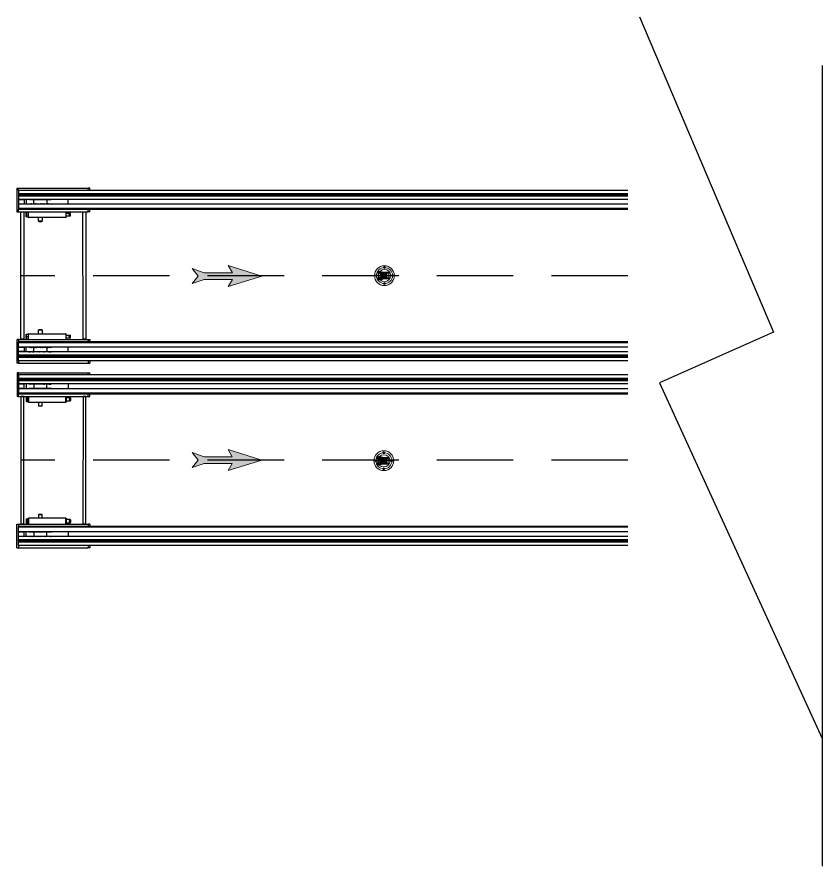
# Model space of a CAD drawing. Header units: millimetres. Extents: x -13874 to 5569, y -3136 to 4764.
# Drawn here: x -4565 to -351, y -2395 to 2049 of the extents above; entities that cross this region are included whole.
import ezdxf

# ---------------------------------------------------------------- set-up
doc = ezdxf.new("R2010")
doc.units = ezdxf.units.MM
doc.linetypes.add('DASHED', pattern=[0.75, 0.5, -0.25])
doc.layers.add('8', color=35, linetype='Continuous', lineweight=5)
doc.layers.add('工件进老化层', color=7, linetype='Continuous', lineweight=15)
doc.layers.add('STAIR', color=2, linetype='Continuous')
pattern_1 = [(225, (563460.2334, 478459.859), (1.32582521, -1.32582521), []), (315, (563460.2334, 478459.859), (1.32582521, 1.32582521), [])]

# ---------------------------------------------------------------- blocks, each defined once
blk = doc.blocks.new('rheyth')
at = {"layer": 'STAIR', "color": 3}
for p, q in [((2431298.6, 117791.1), (2431298.6, 117783.1)), ((2431310.6, 117791.1), (2431298.6, 117791.1)), ((2431310.6, 117783.1), (2431298.6, 117783.1)), ((2431298.7, 117418.1), (2431298.6, 117783.1)), ((2431422.6, 117791.2), (2431410.6, 117791.2)), ((2431422.6, 117783.2), (2431410.6, 117783.2)), ((2431422.6, 117791.2), (2431422.6, 117783.2)), ((2431422.7, 117418.2), (2431422.6, 117783.2)), ((2431422.6, 117769.7), (2431423.6, 117770.7)), ((2431423.6, 117755.7), (2431422.6, 117756.7)), ((2431423.6, 117770.7), (2432089.8, 117770.8)), ((2431423.6, 117755.7), (2431423.6, 117770.7)), ((2432089.8, 117755.8), (2431423.6, 117755.7)), ((2432089.8, 117770.8), (2432090.8, 117769.8)), ((2432089.8, 117770.8), (2432089.8, 117755.8)), ((2432090.8, 117756.8), (2432089.8, 117755.8)), ((2432090.8, 117783.3), (2432090.8, 117791.3)), ((2432090.8, 117791.3), (2432102.8, 117791.3)), ((2432090.8, 117783.3), (2432102.8, 117783.3)), ((2432090.8, 117418.3), (2432090.8, 117783.3)), ((2432202.8, 117791.3), (2432214.8, 117791.3)), ((2432202.8, 117783.3), (2432214.8, 117783.3)), ((2432214.8, 117783.3), (2432214.8, 117791.3)), ((2432214.8, 117418.3), (2432214.8, 117783.3)), ((2431359.2, 117678.1), (2431357.7, 117678.1)), ((2431381.2, 117678.2), (2431359.2, 117678.1)), ((2431382.7, 117678.2), (2431381.2, 117678.2)), ((2431452.7, 117668.2), (2431422.7, 117668.2)), ((2431422.7, 117666.2), (2431452.7, 117666.2)), ((2431429.7, 117689.2), (2431430.7, 117690.2)), ((2431429.7, 117668.2), (2431429.7, 117689.2)), ((2431429.7, 117689.2), (2431445.7, 117689.2)), ((2431444.7, 117690.2), (2431430.7, 117690.2)), ((2431444.7, 117690.2), (2431445.7, 117689.2)), ((2431445.7, 117689.2), (2431445.7, 117668.2)), ((2431452.7, 117666.2), (2431452.7, 117668.2)), ((2431452.7, 117666.2), (2431452.7, 117470.2)), ((2432090.8, 117668.3), (2432060.8, 117668.3)), ((2432060.8, 117668.3), (2432060.8, 117666.3)), ((2432060.8, 117666.3), (2432090.8, 117666.3)), ((2432060.8, 117470.3), (2432060.8, 117666.3)), ((2432067.8, 117689.3), (2432068.8, 117690.3)), ((2432067.8, 117668.3), (2432067.8, 117689.3)), ((2432067.8, 117689.3), (2432083.8, 117689.3)), ((2432082.8, 117690.3), (2432068.8, 117690.3)), ((2432082.8, 117690.3), (2432083.8, 117689.3)), ((2432083.8, 117689.3), (2432083.8, 117668.3)), ((2432132.3, 117678.3), (2432130.8, 117678.3)), ((2432154.3, 117678.3), (2432132.3, 117678.3)), ((2432155.8, 117678.3), (2432154.3, 117678.3)), ((2431358.7, 117583.5), (2431357.9, 117589.1)), ((2431357.9, 117584.5), (2431358.7, 117578.1)), ((2431358.7, 117578.1), (2431358.7, 117583.5)), ((2431358.7, 117573.3), (2431358.7, 117578.1)), ((2431358.7, 117570.4), (2431358.7, 117573.3)), ((2431358.7, 117566.3), (2431358.7, 117570.4)), ((2431381.2, 117583.5), (2431382.2, 117591)), ((2431382.2, 117586.7), (2431381.2, 117578.1)), ((2431381.2, 117578.1), (2431381.2, 117583.5)), ((2431381.2, 117573.3), (2431381.2, 117578.1)), ((2431381.2, 117573.3), (2431381.2, 117570.4)), ((2431381.2, 117566.3), (2431381.2, 117570.4)), ((2431382.2, 117591), (2431382.2, 117586.7)), ((2431382.2, 117591), (2431382.7, 117591)), ((2431382.2, 117586.7), (2431382.7, 117586.7)), ((2432131.3, 117591.2), (2432130.8, 117591.2)), ((2432131.3, 117590.5), (2432130.8, 117590.5)), ((2432131.3, 117585.5), (2432130.8, 117585.5)), ((2432132.3, 117583.7), (2432131.3, 117591.2)), ((2432131.3, 117590.5), (2432132.3, 117583.2)), ((2432131.3, 117585.5), (2432131.3, 117590.5)), ((2432132.3, 117576.9), (2432131.3, 117585.5)), ((2432132.3, 117583.7), (2432132.3, 117583.2)), ((2432132.3, 117583.2), (2432132.3, 117576.9)), ((2432132.3, 117576.9), (2432132.3, 117572.1)), ((2432132.3, 117569.2), (2432132.3, 117572.1)), ((2432154.8, 117583.7), (2432155.5, 117589.3)), ((2432155.5, 117588.6), (2432154.8, 117583.2)), ((2432154.8, 117583.7), (2432154.8, 117583.2)), ((2432154.8, 117577), (2432155.5, 117583.3)), ((2432154.8, 117583.2), (2432154.8, 117577)), ((2432154.8, 117577), (2432154.8, 117572.1)), ((2432154.8, 117572.1), (2432154.8, 117569.2)), ((2431357.7, 117568.7), (2431357.8, 117568.7)), ((2431358.7, 117566.3), (2431357.9, 117568.5)), ((2431357.9, 117556.2), (2431358.7, 117551.8)), ((2431358.7, 117533.2), (2431357.9, 117531)), ((2431358.7, 117566.3), (2431381.2, 117566.3)), ((2431358.7, 117551.8), (2431358.7, 117566.3)), ((2431358.7, 117548.5), (2431358.7, 117551.8)), ((2431358.7, 117545.5), (2431358.7, 117548.5)), ((2431358.7, 117537.3), (2431358.7, 117545.5)), ((2431358.7, 117534.8), (2431358.7, 117537.3)), ((2431358.7, 117533.2), (2431358.7, 117534.8)), ((2431358.7, 117516.4), (2431358.7, 117533.2)), ((2431381.2, 117566.3), (2431382.2, 117569.3)), ((2431381.2, 117551.8), (2431381.2, 117566.3)), ((2431382.2, 117557.7), (2431381.2, 117551.8)), ((2431381.2, 117548.5), (2431381.2, 117551.8)), ((2431381.2, 117548.5), (2431381.2, 117545.5)), ((2431381.2, 117537.3), (2431381.2, 117545.5)), ((2431381.2, 117537.3), (2431381.2, 117534.8)), ((2431381.2, 117533.2), (2431381.2, 117534.8)), ((2431381.2, 117533.2), (2431382.2, 117530.3)), ((2431381.2, 117516.4), (2431381.2, 117533.2)), ((2431382.2, 117569.3), (2431382.2, 117557.7)), ((2431382.2, 117569.3), (2431382.7, 117569.3)), ((2431382.2, 117557.7), (2431382.7, 117557.7)), ((2431382.2, 117530.3), (2431382.7, 117530.3)), ((2431382.2, 117530.3), (2431382.2, 117516.8)), ((2431452.7, 117541.3), (2431472.2, 117541.4)), ((2431472.2, 117541.4), (2431473.2, 117540.4)), ((2431472.2, 117541.4), (2431472.2, 117523.4)), ((2431473.2, 117524.4), (2431473.2, 117540.4)), ((2432040.3, 117540.5), (2432041.3, 117541.5)), ((2432040.3, 117540.5), (2432040.3, 117532.5)), ((2432040.3, 117532.5), (2432040.3, 117524.5)), ((2432041.3, 117541.5), (2432060.8, 117541.5)), ((2432041.3, 117532.5), (2432041.3, 117541.5)), ((2432041.3, 117523.5), (2432041.3, 117532.5)), ((2432131.3, 117566.9), (2432130.8, 117566.9)), ((2432131.3, 117554.9), (2432130.8, 117554.9)), ((2432131.3, 117527.3), (2432130.8, 117527.3)), ((2432131.3, 117554.9), (2432131.3, 117566.9)), ((2432131.3, 117566.9), (2432132.3, 117564.3)), ((2432132.3, 117549.4), (2432131.3, 117554.9)), ((2432131.3, 117527.3), (2432132.3, 117530.6)), ((2432131.3, 117513.9), (2432131.3, 117527.3)), ((2432132.3, 117569.2), (2432132.3, 117564.4)), ((2432132.3, 117566.5), (2432154.8, 117566.5)), ((2432132.3, 117564.3), (2432132.3, 117549.4)), ((2432132.3, 117549.4), (2432132.3, 117546.3)), ((2432132.3, 117543.3), (2432132.3, 117546.3)), ((2432132.3, 117543.3), (2432132.3, 117535.1)), ((2432132.3, 117532.5), (2432132.3, 117535.1)), ((2432132.3, 117532.5), (2432132.3, 117530.6)), ((2432132.3, 117530.6), (2432132.3, 117514)), ((2432154.8, 117569.2), (2432154.8, 117564.4)), ((2432155.5, 117566.2), (2432154.8, 117564.3)), ((2432154.8, 117564.3), (2432154.8, 117549.4)), ((2432154.8, 117549.4), (2432155.5, 117553.5)), ((2432154.8, 117549.4), (2432154.8, 117546.3)), ((2432154.8, 117546.3), (2432154.8, 117543.3)), ((2432154.8, 117543.3), (2432154.8, 117535.1)), ((2432154.8, 117535.1), (2432154.8, 117532.5)), ((2432154.8, 117532.5), (2432154.8, 117530.6)), ((2432155.6, 117528.1), (2432154.8, 117530.6)), ((2432154.8, 117530.6), (2432154.8, 117514)), ((2432155.5, 117566.2), (2432155.6, 117566.4)), ((2432155.6, 117566.4), (2432155.8, 117566.4)), ((2431357.7, 117483.9), (2431357.7, 117483.9)), ((2431357.9, 117516.7), (2431358.7, 117516.4)), ((2431358.7, 117499.7), (2431357.9, 117494.1)), ((2431357.9, 117484.6), (2431358.7, 117488.4)), ((2431358.7, 117481.5), (2431357.9, 117475.1)), ((2431358.7, 117516.2), (2431358.7, 117516.4)), ((2431358.7, 117514.4), (2431358.7, 117516.2)), ((2431358.7, 117507.1), (2431358.7, 117514.4)), ((2431358.7, 117503.9), (2431358.7, 117507.1)), ((2431358.7, 117499.7), (2431358.7, 117503.9)), ((2431358.7, 117488.4), (2431358.7, 117499.7)), ((2431381.2, 117498.3), (2431358.7, 117498.3)), ((2431358.7, 117486.3), (2431358.7, 117488.4)), ((2431358.7, 117481.5), (2431358.7, 117486.3)), ((2431358.7, 117480.5), (2431358.7, 117481.5)), ((2431382.2, 117516.8), (2431381.2, 117516.4)), ((2431381.2, 117516.2), (2431381.2, 117516.4)), ((2431381.2, 117516.2), (2431381.2, 117514.4)), ((2431381.2, 117507.1), (2431381.2, 117514.4)), ((2431381.2, 117507.1), (2431381.2, 117503.9)), ((2431381.2, 117499.7), (2431381.2, 117503.9)), ((2431381.2, 117499.7), (2431382.2, 117492.2)), ((2431381.2, 117488.5), (2431381.2, 117499.7)), ((2431382.2, 117483.2), (2431381.2, 117488.5)), ((2431381.2, 117488.5), (2431381.2, 117486.3)), ((2431381.2, 117481.5), (2431381.2, 117486.3)), ((2431381.2, 117481.5), (2431382.2, 117472.9)), ((2431381.2, 117480.5), (2431381.2, 117481.5)), ((2431382.2, 117516.8), (2431382.7, 117516.8)), ((2431382.2, 117492.2), (2431382.7, 117492.2)), ((2431382.2, 117492.2), (2431382.2, 117483.2)), ((2431382.2, 117483.2), (2431382.7, 117483.2)), ((2431472.2, 117523.4), (2431452.7, 117523.3)), ((2431473.2, 117524.4), (2431472.2, 117523.4)), ((2432041.3, 117523.5), (2432040.3, 117524.5)), ((2432060.8, 117523.5), (2432041.3, 117523.5)), ((2432131.3, 117513.9), (2432130.8, 117513.9)), ((2432131.3, 117490.1), (2432130.8, 117490.1)), ((2432131.3, 117481.6), (2432130.8, 117481.6)), ((2432132.3, 117514), (2432131.3, 117513.9)), ((2432131.3, 117490.1), (2432132.3, 117497.8)), ((2432131.3, 117481.6), (2432131.3, 117490.1)), ((2432132.3, 117487.2), (2432131.3, 117481.6)), ((2432131.3, 117472.7), (2432132.3, 117481.2)), ((2432132.3, 117512.4), (2432132.3, 117514)), ((2432132.3, 117512.4), (2432132.3, 117505.3)), ((2432132.3, 117502.1), (2432132.3, 117505.3)), ((2432132.3, 117502.1), (2432132.3, 117497.8)), ((2432154.8, 117498.5), (2432132.3, 117498.5)), ((2432132.3, 117497.8), (2432132.3, 117487.2)), ((2432132.3, 117486), (2432132.3, 117487.2)), ((2432132.3, 117486), (2432132.3, 117481.2)), ((2432132.3, 117481.2), (2432132.3, 117480.7)), ((2432154.8, 117514), (2432155.6, 117513.9)), ((2432154.8, 117514), (2432154.8, 117512.4)), ((2432154.8, 117512.4), (2432154.8, 117505.3)), ((2432154.8, 117505.3), (2432154.8, 117502.1)), ((2432154.8, 117502.1), (2432154.8, 117497.8)), ((2432155.6, 117492.1), (2432154.8, 117497.8)), ((2432154.8, 117497.8), (2432154.8, 117487.2)), ((2432154.8, 117487.3), (2432154.8, 117486)), ((2432154.8, 117487.2), (2432155.6, 117483.1)), ((2432154.8, 117486), (2432154.8, 117481.2)), ((2432155.6, 117474.9), (2432154.8, 117481.2)), ((2432154.8, 117481.2), (2432154.8, 117480.7)), ((2432155.6, 117513.9), (2432155.8, 117513.9)), ((2432155.8, 117482.3), (2432155.8, 117482.3)), ((2431358.7, 117480.5), (2431357.7, 117472.5)), ((2431357.7, 117458.1), (2431382.7, 117458.2)), ((2431357.7, 117448.1), (2431359.2, 117448.1)), ((2431359.2, 117448.1), (2431381.2, 117448.2)), ((2431359.2, 117418.1), (2431359.2, 117448.1)), ((2431382.2, 117472.3), (2431381.2, 117480.5)), ((2431381.2, 117418.2), (2431381.2, 117448.2)), ((2431381.2, 117448.2), (2431382.7, 117448.2)), ((2431382.2, 117472.9), (2431382.7, 117472.9)), ((2431382.2, 117472.9), (2431382.2, 117472.3)), ((2431382.7, 117472.3), (2431382.2, 117472.3)), ((2431452.7, 117470.2), (2431422.7, 117470.2)), ((2431422.7, 117468.2), (2431452.7, 117468.2)), ((2431422.7, 117444.7), (2431423.7, 117445.7)), ((2431423.7, 117445.7), (2432089.8, 117445.8)), ((2431423.7, 117431.4), (2431423.7, 117445.7)), ((2431425.6, 117460.2), (2431425.6, 117468.2)), ((2431425.7, 117460.2), (2431425.7, 117468.2)), ((2431427.3, 117458.2), (2431425.7, 117459.1)), ((2431448.1, 117458.2), (2431427.3, 117458.2)), ((2431437.8, 117460.2), (2431437.8, 117468.2)), ((2431449.7, 117459.1), (2431448.1, 117458.2)), ((2431449.7, 117460.2), (2431449.7, 117468.2)), ((2431452.7, 117468.2), (2431452.7, 117470.2)), ((2432090.8, 117470.3), (2432060.8, 117470.3)), ((2432060.8, 117470.3), (2432060.8, 117468.3)), ((2432060.8, 117468.3), (2432090.8, 117468.3)), ((2432063.8, 117460.3), (2432063.8, 117468.3)), ((2432063.8, 117460.3), (2432063.8, 117468.3)), ((2432065.4, 117458.3), (2432063.8, 117459.2)), ((2432086.2, 117458.3), (2432065.4, 117458.3)), ((2432075.9, 117460.3), (2432075.9, 117468.3)), ((2432087.8, 117459.2), (2432086.2, 117458.3)), ((2432087.8, 117460.3), (2432087.8, 117468.3)), ((2432089.8, 117445.8), (2432090.8, 117444.8)), ((2432089.8, 117445.8), (2432089.8, 117431.5)), ((2432131.3, 117472.7), (2432130.8, 117472.7)), ((2432131.3, 117472.5), (2432130.8, 117472.5)), ((2432155.8, 117458.3), (2432130.8, 117458.3)), ((2432130.8, 117448.3), (2432132.3, 117448.3)), ((2432132.3, 117480.7), (2432131.3, 117472.5)), ((2432131.3, 117472.5), (2432131.3, 117472.7)), ((2432132.3, 117448.3), (2432132.3, 117418.3)), ((2432132.3, 117448.3), (2432154.3, 117448.3)), ((2432154.3, 117448.3), (2432154.3, 117418.3)), ((2432154.3, 117448.3), (2432155.8, 117448.3)), ((2432155.8, 117472.7), (2432154.8, 117480.7)), ((2431310.7, 117418.1), (2431298.7, 117418.1)), ((2431298.7, 117410.1), (2431298.7, 117418.1)), ((2431298.7, 117410.1), (2431422.7, 117410.2)), ((2431310.7, 117418.1), (2431312.7, 117418.1)), ((2431312.7, 117418.1), (2431326.7, 117418.1)), ((2431326.7, 117418.1), (2431328.7, 117418.1)), ((2431328.7, 117418.1), (2431334.7, 117418.1)), ((2431334.7, 117418.1), (2431340.7, 117418.1)), ((2431340.7, 117418.1), (2431357.7, 117418.1)), ((2431357.7, 117418.1), (2431382.7, 117418.2)), ((2431382.7, 117418.2), (2431405.7, 117418.2)), ((2431405.7, 117418.2), (2431410.7, 117418.2)), ((2431422.7, 117418.2), (2431410.7, 117418.2)), ((2431423.7, 117430.7), (2431422.7, 117431.7)), ((2431422.7, 117410.2), (2431422.7, 117418.2)), ((2431423.7, 117430.7), (2431423.7, 117431.4)), ((2432089.8, 117430.8), (2431423.7, 117430.7)), ((2432090.8, 117431.8), (2432089.8, 117430.8)), ((2432089.8, 117431.5), (2432089.8, 117430.8)), ((2432090.8, 117418.3), (2432102.8, 117418.3)), ((2432090.8, 117418.3), (2432090.8, 117410.3)), ((2432214.8, 117410.3), (2432090.8, 117410.3)), ((2432107.8, 117418.3), (2432102.8, 117418.3)), ((2432130.8, 117418.3), (2432107.8, 117418.3)), ((2432155.8, 117418.3), (2432130.8, 117418.3)), ((2432172.8, 117418.3), (2432155.8, 117418.3)), ((2432178.8, 117418.3), (2432172.8, 117418.3)), ((2432184.8, 117418.3), (2432178.8, 117418.3)), ((2432186.8, 117418.3), (2432184.8, 117418.3)), ((2432200.8, 117418.3), (2432186.8, 117418.3)), ((2432202.8, 117418.3), (2432200.8, 117418.3)), ((2432202.8, 117418.3), (2432214.8, 117418.3)), ((2432214.8, 117418.3), (2432214.8, 117410.3))]:
    blk.add_line(p, q, dxfattribs=at)
for centre in [(2431437.6, 117685.1), (2432075.7, 117685.3)]:
    blk.add_arc(centre, 1.99, 269.5949, 90.4461, dxfattribs=at)
for points, knots in [([(2431437.7, 117683.2), (2431437.7, 117683.2), (2431437.7, 117683.2), (2431437.9, 117683.2), (2431438.4, 117683.2), (2431438.9, 117683.6), (2431439.4, 117684.1), (2431439.7, 117684.7), (2431439.7, 117685.4), (2431439.5, 117686), (2431439.2, 117686.6), (2431438.6, 117687), (2431438, 117687.2), (2431437.3, 117687.2), (2431436.7, 117686.9), (2431436.2, 117686.5), (2431435.8, 117685.9), (2431435.7, 117685.2), (2431435.7, 117684.6), (2431436, 117684), (2431436.5, 117683.5), (2431437.1, 117683.2), (2431437.5, 117683.2), (2431437.7, 117683.2)], [0, 0, 0, 0, 0.013142, 0.026283, 0.052567, 0.105096, 0.158599, 0.212881, 0.266066, 0.317973, 0.370417, 0.424352, 0.478456, 0.531173, 0.583121, 0.636001, 0.69017, 0.743996, 0.796279, 0.848266, 0.901616, 0.955905, 1, 1, 1, 1]), ([(2432075.8, 117683.3), (2432075.8, 117683.3), (2432075.8, 117683.3), (2432076, 117683.3), (2432076.5, 117683.4), (2432077.1, 117683.7), (2432077.5, 117684.2), (2432077.8, 117684.8), (2432077.8, 117685.5), (2432077.7, 117686.2), (2432077.3, 117686.7), (2432076.7, 117687.1), (2432076.1, 117687.3), (2432075.4, 117687.3), (2432074.8, 117687.1), (2432074.3, 117686.6), (2432073.9, 117686.1), (2432073.8, 117685.4), (2432073.9, 117684.7), (2432074.2, 117684.1), (2432074.6, 117683.6), (2432075.2, 117683.4), (2432075.6, 117683.3), (2432075.8, 117683.3)], [0, 0, 0, 0, 0.013142, 0.026283, 0.052567, 0.105096, 0.158599, 0.212881, 0.266066, 0.317973, 0.370417, 0.424352, 0.478456, 0.531173, 0.583121, 0.636001, 0.69017, 0.743996, 0.796279, 0.848266, 0.901616, 0.955905, 1, 1, 1, 1]), ([(2431357.7, 117590.6), (2431357.7, 117590.6), (2431357.7, 117590.6), (2431357.7, 117590.4), (2431357.8, 117589.9), (2431357.9, 117589.3), (2431357.9, 117589.1)], [0, 0, 0, 0, 0.083224, 0.400449, 0.71864, 1, 1, 1, 1]), ([(2431357.9, 117584.5), (2431357.9, 117584.8), (2431357.8, 117585.5), (2431357.7, 117586.4), (2431357.7, 117586.9), (2431357.7, 117587.1)], [0, 0, 0, 0, 0.353236, 0.706634, 1, 1, 1, 1]), ([(2432155.8, 117590.7), (2432155.8, 117590.8), (2432155.8, 117590.8), (2432155.7, 117590.5), (2432155.7, 117590), (2432155.6, 117589.5), (2432155.5, 117589.3)], [0, 0, 0, 0, 0.083224, 0.400449, 0.71864, 1, 1, 1, 1]), ([(2432155.5, 117588.6), (2432155.6, 117588.8), (2432155.7, 117589.4), (2432155.7, 117589.9), (2432155.8, 117589.9), (2432155.8, 117589.9)], [0, 0, 0, 0, 0.338707, 0.677549, 1, 1, 1, 1]), ([(2432155.8, 117585.9), (2432155.8, 117585.6), (2432155.7, 117585.1), (2432155.7, 117584.2), (2432155.6, 117583.6), (2432155.5, 117583.3)], [0, 0, 0, 0, 0.332678, 0.686842, 1, 1, 1, 1]), ([(2431357.9, 117556.2), (2431357.9, 117556.4), (2431357.8, 117557), (2431357.7, 117557.9), (2431357.7, 117558.5), (2431357.7, 117558.8)], [0, 0, 0, 0, 0.3532563, 0.7066522, 1, 1, 1, 1]), ([(2431357.7, 117529), (2431357.7, 117529.3), (2431357.7, 117529.9), (2431357.8, 117530.6), (2431357.9, 117530.9), (2431357.9, 117531)], [0, 0, 0, 0, 0.332657, 0.686819, 1, 1, 1, 1]), ([(2431357.8, 117568.7), (2431357.8, 117568.7), (2431357.8, 117568.7), (2431357.9, 117568.6), (2431357.9, 117568.5)], [0, 0, 0, 0, 0.168543, 1, 1, 1, 1]), ([(2432155.8, 117556), (2432155.8, 117555.7), (2432155.7, 117555.1), (2432155.7, 117554.2), (2432155.6, 117553.7), (2432155.5, 117553.5)], [0, 0, 0, 0, 0.332675, 0.686839, 1, 1, 1, 1]), ([(2432155.6, 117528.1), (2432155.6, 117528), (2432155.7, 117527.6), (2432155.8, 117526.9), (2432155.8, 117526.3), (2432155.8, 117526)], [0, 0, 0, 0, 0.353253, 0.706649, 1, 1, 1, 1]), ([(2431357.9, 117516.7), (2431357.9, 117516.8), (2431357.8, 117516.9), (2431357.7, 117517.4), (2431357.7, 117517.9), (2431357.7, 117518.1)], [0, 0, 0, 0, 0.353238, 0.706636, 1, 1, 1, 1]), ([(2431357.7, 117491.4), (2431357.7, 117491.7), (2431357.7, 117492.3), (2431357.8, 117493.3), (2431357.9, 117493.9), (2431357.9, 117494.1)], [0, 0, 0, 0, 0.33268, 0.686845, 1, 1, 1, 1]), ([(2431357.9, 117484.6), (2431357.9, 117484.4), (2431357.8, 117484), (2431357.8, 117484), (2431357.7, 117484)], [0, 0, 0, 0, 0.519451, 1, 1, 1, 1]), ([(2432155.8, 117515.2), (2432155.8, 117514.9), (2432155.7, 117514.5), (2432155.7, 117514), (2432155.6, 117514), (2432155.6, 117513.9)], [0, 0, 0, 0, 0.332674, 0.686838, 1, 1, 1, 1]), ([(2432155.6, 117492.1), (2432155.6, 117491.7), (2432155.7, 117491.1), (2432155.8, 117490.1), (2432155.8, 117489.6), (2432155.8, 117489.3)], [0, 0, 0, 0, 0.353252, 0.706648, 1, 1, 1, 1]), ([(2432155.8, 117482.4), (2432155.8, 117482.4), (2432155.7, 117482.3), (2432155.7, 117482.5), (2432155.6, 117482.9), (2432155.6, 117483.1)], [0, 0, 0, 0, 0.104562, 0.579794, 1, 1, 1, 1]), ([(2431357.7, 117472.9), (2431357.7, 117473.1), (2431357.7, 117473.4), (2431357.8, 117474.2), (2431357.9, 117474.8), (2431357.9, 117475.1)], [0, 0, 0, 0, 0.332667, 0.68683, 1, 1, 1, 1]), ([(2431425.7, 117460.2), (2431425.7, 117459.8), (2431425.7, 117459.1), (2431425.7, 117459.1), (2431425.7, 117459.5), (2431425.7, 117460), (2431425.6, 117460.2)], [0, 0, 0, 0, 0.359777, 0.608495, 0.863914, 1, 1, 1, 1]), ([(2431437.8, 117460.2), (2431436.7, 117459.8), (2431434.6, 117459.2), (2431431.5, 117459), (2431428.5, 117459.3), (2431426.7, 117459.9), (2431425.7, 117460.2)], [0, 0, 0, 0, 0.264607, 0.534953, 0.765346, 1, 1, 1, 1]), ([(2431449.7, 117460.2), (2431448.7, 117459.9), (2431446.6, 117459.2), (2431443.5, 117459), (2431440.5, 117459.3), (2431438.7, 117459.9), (2431437.8, 117460.2)], [0, 0, 0, 0, 0.264607, 0.534953, 0.765346, 1, 1, 1, 1]), ([(2431449.7, 117459.2), (2431449.7, 117459.2), (2431449.7, 117459.1), (2431449.7, 117459.7), (2431449.7, 117460.2)], [0, 0, 0, 0, 0.2733896, 1, 1, 1, 1]), ([(2432075.9, 117460.3), (2432074.8, 117460), (2432072.7, 117459.4), (2432069.6, 117459.1), (2432066.6, 117459.5), (2432064.8, 117460), (2432063.8, 117460.3)], [0, 0, 0, 0, 0.264607, 0.534953, 0.765346, 1, 1, 1, 1]), ([(2432063.8, 117460.3), (2432063.8, 117460.1), (2432063.8, 117459.7), (2432063.8, 117459.2), (2432063.8, 117459.2), (2432063.8, 117459.9), (2432063.8, 117460.3)], [0, 0, 0, 0, 0.136087, 0.385101, 0.640222, 1, 1, 1, 1]), ([(2432087.8, 117460.3), (2432086.8, 117460), (2432084.7, 117459.4), (2432081.6, 117459.1), (2432078.6, 117459.5), (2432076.8, 117460), (2432075.9, 117460.3)], [0, 0, 0, 0, 0.264607, 0.534953, 0.765346, 1, 1, 1, 1]), ([(2432087.8, 117459.3), (2432087.8, 117459.3), (2432087.8, 117459.2), (2432087.8, 117459.7), (2432087.8, 117460.1), (2432087.8, 117460.3)], [0, 0, 0, 0, 0.209711, 0.725297, 1, 1, 1, 1]), ([(2432155.6, 117474.9), (2432155.6, 117474.6), (2432155.7, 117474), (2432155.8, 117473.2), (2432155.8, 117472.9), (2432155.8, 117472.8)], [0, 0, 0, 0, 0.3532474, 0.7066442, 1, 1, 1, 1])]:
    blk.add_open_spline(points, degree=3, knots=knots, dxfattribs=at)
blk = doc.blocks.new('小阻挡-1')
at = {"lineweight": 15}
h = blk.add_hatch(dxfattribs=at)
h.set_pattern_fill('ANSI31', color=1, scale=15, angle=180, style=0)
h.set_pattern_definition([(225, (563460.2334, 478459.859), (1.32582521, -1.32582521), [])])
h.paths.add_polyline_path([(540900.2, 476986.9), (540922.2, 476986.9), (540922.2, 476991.9), (540900.2, 476991.9)])
h.paths.add_polyline_path([(540922.2, 476986.9), (540928.8, 476986.9), (540928.8, 476991.9), (540922.2, 476991.9)])
h.paths.add_polyline_path([(540934.2, 476985.7), (540936.8, 476985.7), (540936.8, 476991.9), (540934.2, 476991.9)])
h.paths.add_polyline_path([(540909.2, 476992.9), (540911.2, 476992.9), (540911.2, 477003.9), (540909.2, 477003.9)])
h.paths.add_polyline_path([(540909.2, 477003.9), (540911.2, 477003.9), (540911.2, 477014.9), (540909.2, 477014.9)])
h.paths.add_polyline_path([(540900.2, 477015.9), (540922.2, 477015.9), (540922.2, 477020.9), (540900.2, 477020.9)])
h.paths.add_polyline_path([(540922.2, 477015.9), (540928.8, 477015.9), (540928.8, 477020.9), (540922.2, 477020.9)])
h.paths.add_polyline_path([(540936.8, 477003.9), (540940.2, 477003.9), (540940.2, 477008.9), (540936.8, 477008.9)])
h.paths.add_polyline_path([(540936.8, 476998.9), (540940.2, 476998.9), (540940.2, 477003.9), (540936.8, 477003.9)])
h.paths.add_polyline_path([(540911.2, 476998.9), (540922.2, 476998.9), (540922.2, 476999.9, -0.414214), (540918.2, 477003.9), (540911.2, 477003.9)])
h.paths.add_polyline_path([(540922.2, 476999.9), (540922.2, 476998.9), (540928.8, 476998.9), (540928.8, 477003.9), (540926.2, 477003.9, -0.414214)])
h.paths.add_polyline_path([(540926.2, 477003.9), (540928.8, 477003.9), (540928.8, 477008.9), (540922.2, 477008.9), (540922.2, 477007.9, -0.414214)])
h.paths.add_polyline_path([(540911.2, 477003.9), (540918.2, 477003.9, -0.414214), (540922.2, 477007.9), (540922.2, 477008.9), (540911.2, 477008.9)])
h = blk.add_hatch(dxfattribs=at)
h.set_pattern_fill('ANSI37', color=5, scale=15, angle=180, style=0)
h.set_pattern_definition(pattern_1)
h.paths.add_polyline_path([(540911.2, 476992.9), (540922.2, 476992.9), (540922.2, 476998.9), (540911.2, 476998.9)])
h.paths.add_polyline_path([(540922.2, 476992.9), (540928.8, 476992.9), (540928.8, 476998.9), (540922.2, 476998.9)])
h.paths.add_polyline_path([(540936.8, 476992.9), (540940.2, 476992.9), (540940.2, 476998.9), (540936.8, 476998.9)])
h.paths.add_polyline_path([(540936.8, 477008.9), (540940.2, 477008.9), (540940.2, 477014.9), (540936.8, 477014.9)])
h.paths.add_polyline_path([(540922.2, 477008.9), (540928.8, 477008.9), (540928.8, 477014.9), (540922.2, 477014.9)])
h.paths.add_polyline_path([(540911.2, 477008.9), (540922.2, 477008.9), (540922.2, 477014.9), (540911.2, 477014.9)])
h = blk.add_hatch(color=1, dxfattribs=at)
h.paths.add_polyline_path([(540922.2, 476999.9, 0.414214), (540926.2, 477003.9), (540922.2, 477003.9)])
h.paths.add_polyline_path([(540922.2, 476999.9), (540922.2, 477003.9), (540918.2, 477003.9, 0.414214)])
h.paths.add_polyline_path([(540918.2, 477003.9), (540922.2, 477003.9), (540922.2, 477007.9, 0.414214)])
h.paths.add_polyline_path([(540922.2, 477003.9), (540926.2, 477003.9, 0.414214), (540922.2, 477007.9)])
at = {"lineweight": 5}
h = blk.add_hatch(dxfattribs=at)
h.set_pattern_fill('ANSI37', color=256, scale=15, angle=180, style=0)
h.set_pattern_definition(pattern_1)
h.paths.add_polyline_path([(540951.2, 476983.9), (540959.1, 476983.9, 0.014086), (540960.2, 476986), (540960.2, 476991.9), (540951.8, 476991.9, -0.013019), (540951.2, 476990.3)])
h.paths.add_polyline_path([(540936.8, 476985.7), (540934.2, 476985.7), (540934.2, 476983.9), (540943.2, 476983.9), (540943.2, 476991.9), (540940.2, 476991.9), (540940.2, 476991.9), (540936.8, 476991.9)])
h.paths.add_polyline_path([(540936.8, 477015.9), (540940.2, 477015.9), (540940.2, 477015.9), (540943.2, 477015.9), (540943.2, 477023.9), (540934.2, 477023.9), (540934.2, 477022), (540936.8, 477022)])
h.paths.add_polyline_path([(540951.2, 477017.4, -0.013019), (540951.8, 477015.9), (540960.2, 477015.9), (540960.2, 477021.7, 0.014086), (540959.1, 477023.9), (540951.2, 477023.9)])
h.paths.add_polyline_path([(540960.2, 477021.7), (540960.2, 477023.9), (540959.1, 477023.9, -0.014086)], flags=16)
h.paths.add_polyline_path([(540959.1, 476983.9), (540960.2, 476983.9), (540960.2, 476986, -0.014086)])
h.paths.add_polyline_path([(540951.2, 476990.3, 0.013019), (540951.8, 476991.9), (540951.2, 476991.9)])
at = {"color": 6, "lineweight": 15}
for p, q in [((540870.6, 477003.9), (540974.6, 477003.9)), ((540943.2, 476981.9), (540943.2, 477025.9)), ((540951.2, 476981.9), (540951.2, 477025.9))]:
    blk.add_line(p, q, dxfattribs=at)
at = {"lineweight": 15}
for p, q in [((540900.2, 476986.9), (540900.2, 477020.9)), ((540934.2, 477020.9), (540900.2, 477020.9)), ((540940.2, 477015.9), (540900.2, 477015.9)), ((540940.2, 476991.9), (540900.2, 476991.9)), ((540909.2, 476992.9), (540909.2, 477014.9)), ((540940.2, 477014.9), (540909.2, 477014.9)), ((540940.2, 476992.9), (540909.2, 476992.9)), ((540911.2, 476992.9), (540911.2, 477014.9)), ((540934.2, 477023.9), (540934.2, 477015.9)), ((540934.2, 476983.9), (540934.2, 476991.9)), ((540940.2, 476992.9), (540940.2, 477014.9)), ((540940.2, 476998.9), (540940.2, 477008.9)), ((540954.2, 476992.9), (540954.2, 477014.9)), ((540960.2, 477023.9), (540960.2, 477015.9)), ((540960.2, 476983.9), (540960.2, 476991.9)), ((540934.2, 476986.9), (540900.2, 476986.9))]:
    blk.add_line(p, q, dxfattribs=at)
at = {"lineweight": 9, "ltscale": 0.5}
for p, q in [((540940.2, 477008.9), (540911.2, 477008.9)), ((540940.2, 476998.9), (540911.2, 476998.9)), ((540960.2, 477023.9), (540934.2, 477023.9)), ((540960.2, 477015.9), (540934.2, 477015.9)), ((540960.2, 476991.9), (540934.2, 476991.9)), ((540954.2, 477014.9), (540940.2, 477014.9)), ((540954.2, 476992.9), (540940.2, 476992.9)), ((540960.2, 476983.9), (540934.2, 476983.9))]:
    blk.add_line(p, q, dxfattribs=at)
at = {"color": 4, "lineweight": 15}
for p, q in [((540928.8, 476985.7), (540928.8, 477022)), ((540936.8, 476985.7), (540936.8, 477022))]:
    blk.add_line(p, q, dxfattribs=at)
at = {"color": 4, "lineweight": 9, "ltscale": 0.5}
for p, q in [((540936.8, 477022), (540928.8, 477022)), ((540936.8, 476985.7), (540928.8, 476985.7))]:
    blk.add_line(p, q, dxfattribs=at)
at = {"color": 6, "lineweight": 9, "ltscale": 0.5}
for p, q in [((540951.2, 477025.9), (540943.2, 477025.9)), ((540951.2, 476981.9), (540943.2, 476981.9))]:
    blk.add_line(p, q, dxfattribs=at)
at = {"color": 3, "lineweight": 15}
for centre, radius in [((540922.6, 477003.4), 52), ((540922.2, 477003.9), 42), ((540922.2, 477003.9), 32)]:
    blk.add_circle(centre, radius, dxfattribs=at)
at = {"lineweight": 15}
for centre, radius in [((540922.2, 477045.9), 4.5), ((540880.2, 477003.9), 4.5), ((540922.2, 477003.9), 4), ((540964.2, 477003.9), 4.5), ((540922.2, 476961.9), 4.5)]:
    blk.add_circle(centre, radius, dxfattribs=at)
blk = doc.blocks.new('rhtyh')
blk.add_hatch(color=2).paths.add_polyline_path([(81110.1, 106641.4), (81006.1, 106677.9), (81059.4, 106612.4), (81006.1, 106546.9), (81110.1, 106583.4), (81356.1, 106583.4), (81319.6, 106520.6), (81612.9, 106612.4), (81319.6, 106704.1), (81356.1, 106641.4)])
at = {"layer": '8', "color": 2, "linetype": 'Continuous'}
for p, q in [((81006.1, 106677.9, 0), (81059.4, 106612.4, 0)), ((81110.1, 106641.4, 0), (81006.1, 106677.9, 0)), ((81356.1, 106641.4, 0), (81110.1, 106641.4, 0)), ((81612.9, 106612.4, 0), (81319.6, 106704.1, 0)), ((81319.6, 106704.1, 0), (81356.1, 106641.4, 0)), ((81006.1, 106546.9, 0), (81059.4, 106612.4, 0)), ((81110.1, 106583.4, 0), (81006.1, 106546.9, 0)), ((81356.1, 106583.4, 0), (81110.1, 106583.4, 0)), ((81612.9, 106612.4, 0), (81319.6, 106520.6, 0)), ((81319.6, 106520.6, 0), (81356.1, 106583.4, 0))]:
    blk.add_line(p, q, dxfattribs=at)

msp = doc.modelspace()

# ---------------------------------------------------------------- linework, layer by layer
for p, q in [((-1305.9, 2048.6), (-604.6, 398.8)), ((-350.6, 1794.8), (-350.6, -2394.7)), ((-604.6, 398.8), (-1201, 133.9)), ((-1201, 133.9), (-350.6, -1727.1))]:
    msp.add_line(p, q)
at = {"color": 1, "linetype": 'DASHED', "ltscale": 800}
for p, q in [((-1366.8, 694.3, 1172.2), (-4544.4, 694.5, 1384.4)), ((-1366.8, -270.2, 1172.2), (-4544.4, -270.3, 1384.4))]:
    msp.add_line(p, q, dxfattribs=at)
at = {"layer": 'STAIR', "color": 3}
for p, q in [((-1366.8, 1141.1, 1163.2), (-4557, 1141.1, 1384.4)), ((-1366.8, 1123.1, 1163.2), (-4557, 1123.1, 1384.4)), ((-1366.8, 1117.1, 1163.2), (-4557, 1117.1, 1384.4)), ((-1366.8, 1111.1, 1163.2), (-4557, 1111.1, 1384.4)), ((-1366.8, 1094.1, 1163.2), (-4557, 1094.1, 1384.4)), ((-1366.8, 1069.1, 1163.2), (-4557, 1069.1, 1384.4)), ((-1366.8, 1046.1, 1163.2), (-4557, 1046.1, 1384.4)), ((-1366.8, 1041.1, 1163.2), (-4557, 1041.1, 1384.4)), ((-1366.8, 349.1, 1163.2), (-4556.8, 349.1, 1384.4)), ((-1366.8, 344.1, 1163.2), (-4556.8, 344.1, 1384.4)), ((-1366.8, 321.1, 1163.2), (-4556.8, 321.1, 1384.4)), ((-1366.8, 296.1, 1163.2), (-4556.8, 296.1, 1384.4)), ((-1366.8, 279.1, 1163.2), (-4556.8, 279.1, 1384.4)), ((-1366.8, 273.1, 1163.2), (-4556.8, 273.1, 1384.4)), ((-1366.8, 267.1, 1163.2), (-4556.8, 267.1, 1384.4)), ((-1366.8, 249.1, 1163.2), (-4556.8, 249.1, 1384.4)), ((-1366.8, 175, 1163.2), (-4556.8, 175, 1384.4)), ((-1366.8, 157, 1163.2), (-4556.8, 157, 1384.4)), ((-1366.8, 151, 1163.2), (-4556.8, 151, 1384.4)), ((-1366.8, 145, 1163.2), (-4556.8, 145, 1384.4)), ((-1366.8, 128, 1163.2), (-4556.8, 128, 1384.4)), ((-1366.8, 103, 1163.2), (-4556.8, 103, 1384.4)), ((-1366.8, 80, 1163.2), (-4556.8, 80, 1384.4)), ((-1366.8, 75, 1163.2), (-4556.8, 75, 1384.4)), ((-1366.8, -617, 1163.2), (-4557, -617, 1384.4)), ((-1366.8, -622, 1163.2), (-4557, -622, 1384.4)), ((-1366.8, -645, 1163.2), (-4557, -645, 1384.4)), ((-1366.8, -670, 1163.2), (-4557, -670, 1384.4)), ((-1366.8, -687, 1163.2), (-4557, -687, 1384.4)), ((-1366.8, -693, 1163.2), (-4557, -693, 1384.4)), ((-1366.8, -699, 1163.2), (-4557, -699, 1384.4)), ((-1366.8, -717, 1163.2), (-4557, -717, 1384.4))]:
    msp.add_line(p, q, dxfattribs=at)

# ---------------------------------------------------------------- block references
at = {"color": 2, "rotation": 270}
msp.add_blockref('rheyth', (-121975.2, 2432451.8, 1384.4), dxfattribs=at)
at = {"color": 1, "xscale": 0.6000000000058208, "yscale": 0.6000000000058208, "zscale": 0.6000000000058208}
for p in [(-52251.3, -63274.4, 1300.2), (-52251.4, -64237.7, 1300.2)]:
    msp.add_blockref('rhtyh', p, dxfattribs=at)
at = {"color": 2, "xscale": -1, "rotation": 270}
msp.add_blockref('rheyth', (-121975.2, -2432027.7, 1384.4), dxfattribs=at)
at = {"layer": '工件进老化层', "color": 3, "ltscale": 0.5, "extrusion": (0, 0, -1), "zscale": -0.9999999999999998, "rotation": 359.9907568330222}
msp.add_blockref('小阻挡-1', (-538358.1, -476221.2, -1384.4), dxfattribs=at)
at = {"layer": '工件进老化层', "color": 3, "ltscale": 0.5, "rotation": 179.9907568330221}
msp.add_blockref('小阻挡-1', (538355, 476642.6, 1384.4), dxfattribs=at)

doc.saveas('drawing.dxf')
